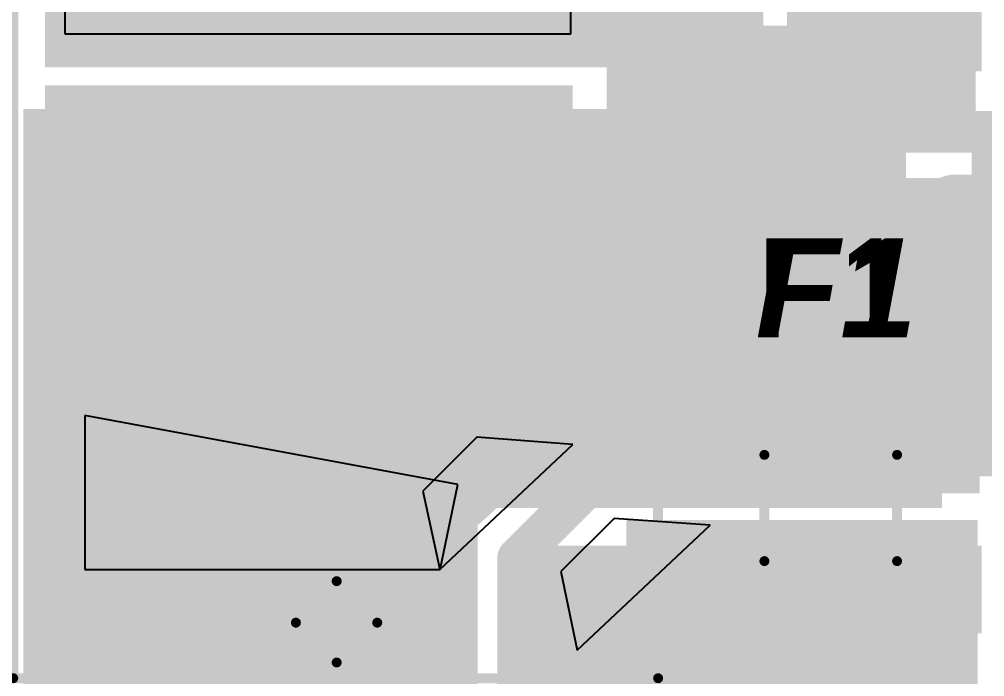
# Model space of a CAD drawing. Header units: millimetres. Extents: x -35.7 to 35.7, y -3.2 to 68.2.
# Drawn here: x -7.72 to 4.64, y 33.91 to 42.32 of the extents above; entities that cross this region are included whole.
import ezdxf

# ---------------------------------------------------------------- set-up
doc = ezdxf.new("R2010")
doc.units = ezdxf.units.MM
for name, color, linetype in [('BottomLayer', 5, 'Continuous'), ('BottomPaste', 16, 'Continuous'), ('BottomSolder', 6, 'Continuous'), ('Mechanical2', 216, 'Continuous'), ('MultiLayer', 9, 'Continuous'), ('PadHoleLayer', 156, 'Continuous'), ('TopLayer', 1, 'Continuous'), ('TopOverlay', 2, 'Continuous'), ('TopPaste', 8, 'Continuous'), ('TopSolder', 216, 'Continuous'), ('ViaHoleLayer', 16, 'Continuous')]:
    doc.layers.add(name, color=color, linetype=linetype)
doc.styles.add('Arial', font='arialbi.ttf', dxfattribs={"height": 0.2})

# ---------------------------------------------------------------- blocks, each defined once
blk = doc.blocks.new('RES0603_B_43')
at = {"layer": 'BottomLayer'}
for points in [[(-1.143, -0.4445), (-1.143, 0.4445), (-0.3809999999999999, 0.4445), (-0.3809999999999999, -0.4445)], [(0.3809999999999999, -0.4445), (0.3809999999999999, 0.4445), (1.143, 0.4445), (1.143, -0.4445)]]:
    blk.add_hatch(color=5, dxfattribs=at).paths.add_polyline_path(points)
at = {"layer": 'BottomPaste'}
for points in [[(-1.143, -0.4445), (-1.143, 0.4445), (-0.3809999999999999, 0.4445), (-0.3809999999999999, -0.4445)], [(0.3809999999999999, -0.4445), (0.3809999999999999, 0.4445), (1.143, 0.4445), (1.143, -0.4445)]]:
    blk.add_hatch(color=16, dxfattribs=at).paths.add_polyline_path(points)
at = {"layer": 'BottomSolder'}
for points in [[(-1.2446, -0.5460999999999999), (-1.2446, 0.5460999999999999), (-0.2794, 0.5460999999999999), (-0.2794, -0.5460999999999999)], [(0.2794, -0.5460999999999999), (0.2794, 0.5460999999999999), (1.2446, 0.5460999999999999), (1.2446, -0.5460999999999999)]]:
    blk.add_hatch(color=6, dxfattribs=at).paths.add_polyline_path(points)
blk = doc.blocks.new('RES0603_B_45')
at = {"layer": 'BottomLayer'}
for points in [[(-1.143, -0.4445), (-1.143, 0.4445), (-0.3809999999999999, 0.4445), (-0.3809999999999999, -0.4445)], [(0.3809999999999999, -0.4445), (0.3809999999999999, 0.4445), (1.143, 0.4445), (1.143, -0.4445)]]:
    blk.add_hatch(color=5, dxfattribs=at).paths.add_polyline_path(points)
at = {"layer": 'BottomPaste'}
for points in [[(-1.143, -0.4445), (-1.143, 0.4445), (-0.3809999999999999, 0.4445), (-0.3809999999999999, -0.4445)], [(0.3809999999999999, -0.4445), (0.3809999999999999, 0.4445), (1.143, 0.4445), (1.143, -0.4445)]]:
    blk.add_hatch(color=16, dxfattribs=at).paths.add_polyline_path(points)
at = {"layer": 'BottomSolder'}
for points in [[(-1.2446, -0.5460999999999999), (-1.2446, 0.5460999999999999), (-0.2794, 0.5460999999999999), (-0.2794, -0.5460999999999999)], [(0.2794, -0.5460999999999999), (0.2794, 0.5460999999999999), (1.2446, 0.5460999999999999), (1.2446, -0.5460999999999999)]]:
    blk.add_hatch(color=6, dxfattribs=at).paths.add_polyline_path(points)
blk = doc.blocks.new('CRS01_TE85L_Q_M__B_62')
at = {"layer": 'BottomLayer'}
for points in [[(-1.99999727, 0.6000000699999999), (-0.79999713, 0.6000000699999999), (-0.79999713, -0.6000000699999999), (-1.99999727, -0.6000000699999999)], [(0.8000022099999999, 0.6000000699999999), (2.00000235, 0.6000000699999999), (2.00000235, -0.6000000699999999), (0.8000022099999999, -0.6000000699999999)]]:
    blk.add_hatch(color=5, dxfattribs=at).paths.add_polyline_path(points)
at = {"layer": 'BottomPaste'}
for points in [[(-1.99999727, 0.6000000699999999), (-0.79999713, 0.6000000699999999), (-0.79999713, -0.6000000699999999), (-1.99999727, -0.6000000699999999)], [(0.8000022099999999, 0.6000000699999999), (2.00000235, 0.6000000699999999), (2.00000235, -0.6000000699999999), (0.8000022099999999, -0.6000000699999999)]]:
    blk.add_hatch(color=16, dxfattribs=at).paths.add_polyline_path(points)
at = {"layer": 'BottomSolder'}
for points in [[(-2.10159727, 0.7016000699999999), (-0.69839713, 0.7016000699999999), (-0.69839713, -0.7016000699999999), (-2.10159727, -0.7016000699999999)], [(0.69840221, 0.7016000699999999), (2.10160235, 0.7016000699999999), (2.10160235, -0.7016000699999999), (0.69840221, -0.7016000699999999)]]:
    blk.add_hatch(color=6, dxfattribs=at).paths.add_polyline_path(points)
blk = doc.blocks.new('CRS01_TE85L_Q_M__B_63')
at = {"layer": 'BottomLayer'}
for points in [[(-1.99999727, 0.6000000699999999), (-0.79999713, 0.6000000699999999), (-0.79999713, -0.6000000699999999), (-1.99999727, -0.6000000699999999)], [(0.8000022099999999, 0.6000000699999999), (2.00000235, 0.6000000699999999), (2.00000235, -0.6000000699999999), (0.8000022099999999, -0.6000000699999999)]]:
    blk.add_hatch(color=5, dxfattribs=at).paths.add_polyline_path(points)
at = {"layer": 'BottomPaste'}
for points in [[(-1.99999727, 0.6000000699999999), (-0.79999713, 0.6000000699999999), (-0.79999713, -0.6000000699999999), (-1.99999727, -0.6000000699999999)], [(0.8000022099999999, 0.6000000699999999), (2.00000235, 0.6000000699999999), (2.00000235, -0.6000000699999999), (0.8000022099999999, -0.6000000699999999)]]:
    blk.add_hatch(color=16, dxfattribs=at).paths.add_polyline_path(points)
at = {"layer": 'BottomSolder'}
for points in [[(-2.10159727, 0.7016000699999999), (-0.69839713, 0.7016000699999999), (-0.69839713, -0.7016000699999999), (-2.10159727, -0.7016000699999999)], [(0.69840221, 0.7016000699999999), (2.10160235, 0.7016000699999999), (2.10160235, -0.7016000699999999), (0.69840221, -0.7016000699999999)]]:
    blk.add_hatch(color=6, dxfattribs=at).paths.add_polyline_path(points)
blk = doc.blocks.new('0685H9150_01_82')
at = {"layer": 'TopLayer'}
for points in [[(-2.05800071, 0.9099994499999999), (-0.99800029, 0.9099994499999999), (-0.99800029, -0.9099994499999999), (-2.05800071, -0.9099994499999999)], [(0.99800029, 0.9099994499999999), (2.05800071, 0.9099994499999999), (2.05800071, -0.9099994499999999), (0.99800029, -0.9099994499999999)]]:
    blk.add_hatch(color=1, dxfattribs=at).paths.add_polyline_path(points)
at = {"layer": 'TopPaste'}
for points in [[(-2.05800071, 0.9099994499999999), (-0.99800029, 0.9099994499999999), (-0.99800029, -0.9099994499999999), (-2.05800071, -0.9099994499999999)], [(0.99800029, 0.9099994499999999), (2.05800071, 0.9099994499999999), (2.05800071, -0.9099994499999999), (0.99800029, -0.9099994499999999)]]:
    blk.add_hatch(color=8, dxfattribs=at).paths.add_polyline_path(points)
at = {"layer": 'TopSolder'}
for points in [[(-2.15960071, 1.01159945), (-0.8964002899999999, 1.01159945), (-0.8964002899999999, -1.01159945), (-2.15960071, -1.01159945)], [(0.8964002899999999, 1.01159945), (2.15960071, 1.01159945), (2.15960071, -1.01159945), (0.8964002899999999, -1.01159945)]]:
    blk.add_hatch(color=216, dxfattribs=at).paths.add_polyline_path(points)
at = {"layer": 'TopOverlay', "const_width": 0.127}
for points in [[(-0.68000118, 0.84920074), (0.68000118, 0.84920074)], [(-0.68000118, -0.84920074), (0.68000118, -0.84920074)]]:
    blk.add_lwpolyline(points, dxfattribs=at)
at = {"layer": 'TopOverlay', "const_width": 0.0635}
for points in [[(-0.7117511799999999, 0.84920074, 1), (-0.64825118, 0.84920074, 1)], [(0.64825118, 0.84920074, 1), (0.7117511799999999, 0.84920074, 1)], [(-0.7117511799999999, -0.84920074, 1), (-0.64825118, -0.84920074, 1)], [(0.64825118, -0.84920074, 1), (0.7117511799999999, -0.84920074, 1)]]:
    blk.add_lwpolyline(points, format="xyb", close=True, dxfattribs=at)
at = {"layer": 'TopOverlay'}
blk.add_text('F1', height=1.27, rotation=-90, dxfattribs=at).set_placement((2.18237816, 0.9652))
blk = doc.blocks.new('PRT_10474_134')
at = {"layer": 'BottomLayer'}
h = blk.add_hatch(color=5, dxfattribs=at)
edge = h.paths.add_edge_path()
edge.add_arc((-3.60000042, 0), 2.89999928, 0, 360)
h = blk.add_hatch(color=5, dxfattribs=at)
edge = h.paths.add_edge_path()
edge.add_arc((3.60000042, 0), 2.89999928, 0, 360)
at = {"layer": 'BottomSolder'}
h = blk.add_hatch(color=6, dxfattribs=at)
edge = h.paths.add_edge_path()
edge.add_arc((-3.60000042, 0), 3.00159928, 0, 360)
h = blk.add_hatch(color=6, dxfattribs=at)
edge = h.paths.add_edge_path()
edge.add_arc((3.60000042, 0), 3.00159928, 0, 360)
at = {"layer": 'MultiLayer'}
h = blk.add_hatch(color=9, dxfattribs=at)
edge = h.paths.add_edge_path()
edge.add_arc((-3.60000042, 0), 2.89999928, 0, 360)
h = blk.add_hatch(color=9, dxfattribs=at)
edge = h.paths.add_edge_path()
edge.add_arc((3.60000042, 0), 2.89999928, 0, 360)
at = {"layer": 'PadHoleLayer'}
h = blk.add_hatch(color=156, dxfattribs=at)
edge = h.paths.add_edge_path()
edge.add_arc((-3.60000042, 0), 2.30000048, 0, 360)
h = blk.add_hatch(color=156, dxfattribs=at)
edge = h.paths.add_edge_path()
edge.add_arc((3.60000042, 0), 2.30000048, 0, 360)
at = {"layer": 'TopLayer'}
h = blk.add_hatch(color=1, dxfattribs=at)
edge = h.paths.add_edge_path()
edge.add_arc((-3.60000042, 0), 2.89999928, 0, 360)
h = blk.add_hatch(color=1, dxfattribs=at)
edge = h.paths.add_edge_path()
edge.add_arc((3.60000042, 0), 2.89999928, 0, 360)
at = {"layer": 'TopSolder'}
h = blk.add_hatch(color=216, dxfattribs=at)
edge = h.paths.add_edge_path()
edge.add_arc((-3.60000042, 0), 3.00159928, 0, 360)
h = blk.add_hatch(color=216, dxfattribs=at)
edge = h.paths.add_edge_path()
edge.add_arc((3.60000042, 0), 3.00159928, 0, 360)
at = {"layer": 'TopOverlay', "const_width": 0.127}
for points in [[(-6.7564, 2.7686), (-5.334, 4.191)], [(7.899399999999999, 4.191), (-5.334, 4.191)], [(7.899399999999999, -4.064), (7.899399999999999, 4.191)], [(-8.0772, 1.4478), (-6.7564, 2.7686)], [(-8.0772, -1.3208), (-8.0772, 1.4478)], [(7.188199999999999, -0.44588176), (7.188199999999999, 0.59551824)], [(-6.65679136, 0.0762), (-7.69819136, 0.0762)], [(7.69819136, 0.0762), (6.65679136, 0.0762)], [(-6.7564, -2.6416), (-8.0772, -1.3208)], [(-5.334, -4.064), (-6.7564, -2.6416)], [(7.899399999999999, -4.064), (-5.334, -4.064)]]:
    blk.add_lwpolyline(points, dxfattribs=at)
at = {"layer": 'TopOverlay', "const_width": 0.0635}
for points in [[(-5.365749999999999, 4.191, 1), (-5.30225, 4.191, 1)], [(-5.365749999999999, 4.191, 1), (-5.30225, 4.191, 1)], [(7.86765, 4.191, 1), (7.931150000000001, 4.191, 1)], [(7.86765, 4.191, 1), (7.931150000000001, 4.191, 1)], [(-6.788149999999999, 2.7686, 1), (-6.72465, 2.7686, 1)], [(-6.788149999999999, 2.7686, 1), (-6.72465, 2.7686, 1)], [(-8.108949999999998, 1.4478, 1), (-8.045449999999999, 1.4478, 1)], [(-8.108949999999998, 1.4478, 1), (-8.045449999999999, 1.4478, 1)], [(7.15645, 0.59551824, 1), (7.21995, 0.59551824, 1)], [(-7.72994136, 0.0762, 1), (-7.666441359999999, 0.0762, 1)], [(-6.68854136, 0.0762, 1), (-6.62504136, 0.0762, 1)], [(6.62504136, 0.0762, 1), (6.68854136, 0.0762, 1)], [(7.666441359999999, 0.0762, 1), (7.72994136, 0.0762, 1)], [(7.15645, -0.44588176, 1), (7.21995, -0.44588176, 1)], [(-8.108949999999998, -1.3208, 1), (-8.045449999999999, -1.3208, 1)], [(-8.108949999999998, -1.3208, 1), (-8.045449999999999, -1.3208, 1)], [(-6.788149999999999, -2.6416, 1), (-6.72465, -2.6416, 1)], [(-6.788149999999999, -2.6416, 1), (-6.72465, -2.6416, 1)], [(-5.365749999999999, -4.064, 1), (-5.30225, -4.064, 1)], [(-5.365749999999999, -4.064, 1), (-5.30225, -4.064, 1)], [(7.86765, -4.064, 1), (7.931150000000001, -4.064, 1)], [(7.86765, -4.064, 1), (7.931150000000001, -4.064, 1)]]:
    blk.add_lwpolyline(points, format="xyb", close=True, dxfattribs=at)

msp = doc.modelspace()

# ---------------------------------------------------------------- hatches: boundary and pattern name
at = {"layer": 'BottomLayer'}
for points in [[(-0.2032, 40.6146), (4.521199999999999, 40.6146), (4.521199999999999, 42.2402), (-0.2032, 42.2402)], [(-2.2606, 41.47820508), (-7.391399999999999, 41.47820508), (-7.391399999999999, 23.19020508), (-2.2606, 23.19020508)], [(-6.8834, 36.88079999999999), (-0.635, 36.88079999999999), (-0.635, 41.4782), (-6.8834, 41.4782)], [(0.8382, 36.2552361), (4.571999999999999, 36.2552361), (4.571999999999999, 40.2938361), (0.8382, 40.2938361)], [(0.0508, 34.7726), (4.5466, 34.7726), (4.5466, 35.9156), (0.0508, 35.9156)], [(-0.7874, 31.6484), (0.6096, 31.6484), (0.6096, 35.25519999999999), (-0.7874, 35.25519999999999)], [(0.9143999999999999, 33.0697586), (4.5466, 33.0697586), (4.5466, 34.4932), (0.9143999999999999, 34.4932)]]:
    msp.add_hatch(color=5, dxfattribs=at).paths.add_polyline_path(points)
h = msp.add_hatch(color=5, dxfattribs=at)
edge = h.paths.add_edge_path()
edge.add_arc((4.2418, 39.95419999999999), 0.2999994, 0, 360)
h = msp.add_hatch(color=5, dxfattribs=at)
edge = h.paths.add_edge_path()
edge.add_arc((0.26959814, 35.0774), 0.2999994, 0, 360)
h = msp.add_hatch(color=5, dxfattribs=at)
edge = h.paths.add_edge_path()
edge.add_arc((0.92019628, 35.0774), 0.2999994, 0, 360)
h = msp.add_hatch(color=5, dxfattribs=at)
edge = h.paths.add_edge_path()
edge.add_arc((1.57079442, 35.0774), 0.2999994, 0, 360)
h = msp.add_hatch(color=5, dxfattribs=at)
edge = h.paths.add_edge_path()
edge.add_arc((2.20579442, 35.0774), 0.2999994, 0, 360)
h = msp.add_hatch(color=5, dxfattribs=at)
edge = h.paths.add_edge_path()
edge.add_arc((2.85639256, 35.0774), 0.2999994, 0, 360)
h = msp.add_hatch(color=5, dxfattribs=at)
edge = h.paths.add_edge_path()
edge.add_arc((3.5069907, 35.0774), 0.2999994, 0, 360)
h = msp.add_hatch(color=5, dxfattribs=at)
edge = h.paths.add_edge_path()
edge.add_arc((4.15758884, 35.0774), 0.2999994, 0, 360)
h = msp.add_hatch(color=5, dxfattribs=at)
edge = h.paths.add_edge_path()
edge.add_arc((0.26959814, 34.29200151999999), 0.2999994, 0, 360)
at = {"layer": 'BottomSolder'}
h = msp.add_hatch(color=6, dxfattribs=at)
edge = h.paths.add_edge_path()
edge.add_arc((4.2418, 39.95419999999999), 0.1499997, 0, 360)
h = msp.add_hatch(color=6, dxfattribs=at)
edge = h.paths.add_edge_path()
edge.add_arc((0.26959814, 35.0774), 0.1499997, 0, 360)
h = msp.add_hatch(color=6, dxfattribs=at)
edge = h.paths.add_edge_path()
edge.add_arc((0.92019628, 35.0774), 0.1499997, 0, 360)
h = msp.add_hatch(color=6, dxfattribs=at)
edge = h.paths.add_edge_path()
edge.add_arc((1.57079442, 35.0774), 0.1499997, 0, 360)
h = msp.add_hatch(color=6, dxfattribs=at)
edge = h.paths.add_edge_path()
edge.add_arc((2.20579442, 35.0774), 0.1499997, 0, 360)
h = msp.add_hatch(color=6, dxfattribs=at)
edge = h.paths.add_edge_path()
edge.add_arc((2.85639256, 35.0774), 0.1499997, 0, 360)
h = msp.add_hatch(color=6, dxfattribs=at)
edge = h.paths.add_edge_path()
edge.add_arc((3.5069907, 35.0774), 0.1499997, 0, 360)
h = msp.add_hatch(color=6, dxfattribs=at)
edge = h.paths.add_edge_path()
edge.add_arc((4.15758884, 35.0774), 0.1499997, 0, 360)
h = msp.add_hatch(color=6, dxfattribs=at)
edge = h.paths.add_edge_path()
edge.add_arc((0.26959814, 34.29200151999999), 0.1499997, 0, 360)
at = {"layer": 'TopLayer'}
for points in [[(-7.391399999999999, 41.70679999999999), (1.8034, 41.70679999999999), (1.8034, 46.5074), (-7.391399999999999, 46.5074)], [(2.1082, 41.65599999999999), (4.597399999999999, 41.65599999999999), (4.597399999999999, 44.8818), (2.1082, 44.8818)], [(-7.670799999999999, 36.2204), (3.6322, 36.2204), (3.6322, 41.1734), (-7.670799999999999, 41.1734)], [(4.4704, 36.4744), (8.712200000000001, 36.4744), (8.712200000000001, 41.148), (4.4704, 41.148)], [(-6.8072, 36.068), (4.089399999999999, 36.068), (4.089399999999999, 39.34459999999999), (-6.8072, 39.34459999999999)], [(1.1176, 36.9062), (4.013199999999999, 36.9062), (4.013199999999999, 38.17619999999999), (1.1176, 38.17619999999999)], [(-1.85419746, 28.09239746), (-1.85419746, 37.08399746), (-7.670797459999999, 37.08399746), (-7.670797459999999, 28.09239746)], [(-1.1176, 34.4637995), (4.597399999999999, 34.4637995), (4.597399999999999, 35.58539746), (-1.1176, 35.58539746)], [(-1.1176, 30.0482), (3.759199999999999, 30.0482), (3.759199999999999, 35.5346), (-1.1176, 35.5346)]]:
    msp.add_hatch(color=1, dxfattribs=at).paths.add_polyline_path(points)
h = msp.add_hatch(color=1, dxfattribs=at)
edge = h.paths.add_edge_path()
edge.add_arc((4.2418, 39.95419999999999), 0.2999994, 0, 360)
h = msp.add_hatch(color=1, dxfattribs=at)
edge = h.paths.add_edge_path()
edge.add_arc((0.26959814, 35.0774), 0.2999994, 0, 360)
h = msp.add_hatch(color=1, dxfattribs=at)
edge = h.paths.add_edge_path()
edge.add_arc((0.92019628, 35.0774), 0.2999994, 0, 360)
h = msp.add_hatch(color=1, dxfattribs=at)
edge = h.paths.add_edge_path()
edge.add_arc((1.57079442, 35.0774), 0.2999994, 0, 360)
h = msp.add_hatch(color=1, dxfattribs=at)
edge = h.paths.add_edge_path()
edge.add_arc((2.20579442, 35.0774), 0.2999994, 0, 360)
h = msp.add_hatch(color=1, dxfattribs=at)
edge = h.paths.add_edge_path()
edge.add_arc((2.85639256, 35.0774), 0.2999994, 0, 360)
h = msp.add_hatch(color=1, dxfattribs=at)
edge = h.paths.add_edge_path()
edge.add_arc((3.5069907, 35.0774), 0.2999994, 0, 360)
h = msp.add_hatch(color=1, dxfattribs=at)
edge = h.paths.add_edge_path()
edge.add_arc((4.15758884, 35.0774), 0.2999994, 0, 360)
h = msp.add_hatch(color=1, dxfattribs=at)
edge = h.paths.add_edge_path()
edge.add_arc((0.26959814, 34.29200151999999), 0.2999994, 0, 360)
at = {"layer": 'TopSolder'}
h = msp.add_hatch(color=216, dxfattribs=at)
edge = h.paths.add_edge_path()
edge.add_arc((4.2418, 39.95419999999999), 0.1499997, 0, 360)
h = msp.add_hatch(color=216, dxfattribs=at)
edge = h.paths.add_edge_path()
edge.add_arc((0.26959814, 35.0774), 0.1499997, 0, 360)
h = msp.add_hatch(color=216, dxfattribs=at)
edge = h.paths.add_edge_path()
edge.add_arc((0.92019628, 35.0774), 0.1499997, 0, 360)
h = msp.add_hatch(color=216, dxfattribs=at)
edge = h.paths.add_edge_path()
edge.add_arc((1.57079442, 35.0774), 0.1499997, 0, 360)
h = msp.add_hatch(color=216, dxfattribs=at)
edge = h.paths.add_edge_path()
edge.add_arc((2.20579442, 35.0774), 0.1499997, 0, 360)
h = msp.add_hatch(color=216, dxfattribs=at)
edge = h.paths.add_edge_path()
edge.add_arc((2.85639256, 35.0774), 0.1499997, 0, 360)
h = msp.add_hatch(color=216, dxfattribs=at)
edge = h.paths.add_edge_path()
edge.add_arc((3.5069907, 35.0774), 0.1499997, 0, 360)
h = msp.add_hatch(color=216, dxfattribs=at)
edge = h.paths.add_edge_path()
edge.add_arc((4.15758884, 35.0774), 0.1499997, 0, 360)
h = msp.add_hatch(color=216, dxfattribs=at)
edge = h.paths.add_edge_path()
edge.add_arc((0.26959814, 34.29200151999999), 0.1499997, 0, 360)
at = {"layer": 'ViaHoleLayer'}
h = msp.add_hatch(color=16, dxfattribs=at)
edge = h.paths.add_edge_path()
edge.add_arc((4.2418, 39.95419999999999), 0.1499997, 0, 360)
h = msp.add_hatch(color=16, dxfattribs=at)
edge = h.paths.add_edge_path()
edge.add_arc((0.26959814, 35.0774), 0.1499997, 0, 360)
h = msp.add_hatch(color=16, dxfattribs=at)
edge = h.paths.add_edge_path()
edge.add_arc((0.92019628, 35.0774), 0.1499997, 0, 360)
h = msp.add_hatch(color=16, dxfattribs=at)
edge = h.paths.add_edge_path()
edge.add_arc((1.57079442, 35.0774), 0.1499997, 0, 360)
h = msp.add_hatch(color=16, dxfattribs=at)
edge = h.paths.add_edge_path()
edge.add_arc((2.20579442, 35.0774), 0.1499997, 0, 360)
h = msp.add_hatch(color=16, dxfattribs=at)
edge = h.paths.add_edge_path()
edge.add_arc((2.85639256, 35.0774), 0.1499997, 0, 360)
h = msp.add_hatch(color=16, dxfattribs=at)
edge = h.paths.add_edge_path()
edge.add_arc((3.5069907, 35.0774), 0.1499997, 0, 360)
h = msp.add_hatch(color=16, dxfattribs=at)
edge = h.paths.add_edge_path()
edge.add_arc((4.15758884, 35.0774), 0.1499997, 0, 360)
h = msp.add_hatch(color=16, dxfattribs=at)
edge = h.paths.add_edge_path()
edge.add_arc((0.26959814, 34.29200151999999), 0.1499997, 0, 360)

# ---------------------------------------------------------------- linework, layer by layer
at = {"layer": 'BottomLayer'}
for p, q in [((-0.6604, 42.1386), (-0.6604, 47.11177522)), ((-7.1374, 46.57731096), (-7.1374, 42.1386)), ((-7.1374, 42.1386), (-0.6604, 42.1386)), ((-2.10820254, 36.36708246), (-6.8834, 37.250497)), ((-6.8834, 37.250497), (-6.8834, 35.2806)), ((-1.86391296, 36.97269212), (-2.55360932, 36.2829856)), ((-0.635, 36.88079999999999), (-1.86391296, 36.97269212)), ((-2.3368, 35.2806), (-0.635, 36.88079999999999)), ((-2.3315803, 35.2806), (-2.10820254, 36.36708246)), ((-2.55360932, 36.2829856), (-2.3368, 35.2806)), ((-0.10751566, 35.93491161999999), (-0.7873136399999999, 35.25511364)), ((-0.57741058, 34.24581162), (1.12438942, 35.84601162)), ((1.12438942, 35.84601162), (-0.10751566, 35.93491161999999)), ((-6.8834, 35.2806), (-2.3315803, 35.2806)), ((-0.7873136399999999, 35.25511364), (-0.57741058, 34.24581162))]:
    msp.add_line(p, q, dxfattribs=at)
for points, const_width in [([(0.1524, 40.8686), (0.7111999999999999, 41.4274)], 0.508), ([(0.7111999999999999, 41.4274), (1.0414, 41.4274)], 0.508), ([(1.0414, 41.4274), (2.1717, 41.4274)], 0.508), ([(0.4318, 40.8178), (1.0414, 41.4274)], 0.3809999999999999), ([(0.1016, 37.5352183), (0.1016, 40.8686)], 0.5588), ([(-1.3462, 35.433), (-0.36114482, 36.41805518)], 0.508), ([(-1.3462, 31.0896), (-1.3462, 35.433)], 0.508)]:
    msp.add_lwpolyline(points, dxfattribs=dict(at, const_width=const_width))
for points, const_width in [([(0.5841999999999999, 41.4274, 1), (0.8382, 41.4274, 1)], 0.254), ([(0.5841999999999999, 41.4274, 1), (0.8382, 41.4274, 1)], 0.254), ([(0.9143999999999999, 41.4274, 1), (1.1684, 41.4274, 1)], 0.254), ([(0.9143999999999999, 41.4274, 1), (1.1684, 41.4274, 1)], 0.254), ([(2.0447, 41.4274, 1), (2.2987, 41.4274, 1)], 0.254), ([(0.9461499999999999, 41.4274, 1), (1.13665, 41.4274, 1)], 0.1905), ([(-0.0381, 40.8686, 1), (0.2413, 40.8686, 1)], 0.2794), ([(0.0254, 40.8686, 1), (0.2794, 40.8686, 1)], 0.254), ([(0.33655, 40.8178, 1), (0.52705, 40.8178, 1)], 0.1905), ([(-0.0381, 37.5352183, 1), (0.2413, 37.5352183, 1)], 0.2794), ([(-0.0254, 37.5352183, 1), (0.2286, 37.5352183, 1)], 0.254), ([(-0.48814482, 36.41805772, 1), (-0.23414482, 36.41805772, 1)], 0.254), ([(-0.48814482, 36.41805518, 1), (-0.23414482, 36.41805518, 1)], 0.254), ([(-1.4732, 35.433, 1), (-1.2192, 35.433, 1)], 0.254), ([(-1.4732, 35.433, 1), (-1.2192, 35.433, 1)], 0.254)]:
    msp.add_lwpolyline(points, format="xyb", close=True, dxfattribs=dict(at, const_width=const_width))
at = {"layer": 'BottomLayer', "const_width": 0.508}
msp.add_lwpolyline([(0.1016, 37.5352183, -0.198912367379658), (-0.36114482, 36.41805772)], format="xyb", dxfattribs=at)
at = {"layer": 'Mechanical2', "const_width": 0.3809999999999999}
msp.add_lwpolyline([(35.50000012, 32.5000112, 1), (-35.50000012, 32.5000112, 1)], format="xyb", close=True, dxfattribs=at)
at = {"layer": 'TopLayer'}
for points, const_width in [([(4.2418, 39.95419999999999), (6.400799999999999, 39.95419999999999)], 0.7619999999999999), ([(-4.191, 37.5506361), (-4.1755822, 37.5352183)], 1.27), ([(-4.1755822, 37.5352183), (1.3307822, 37.5352183)], 1.27), ([(-4.59015592, 37.37303676), (-4.54325482, 37.32613566)], 0.5588)]:
    msp.add_lwpolyline(points, dxfattribs=dict(at, const_width=const_width))
for points, const_width in [([(4.051299999999999, 39.95419999999999, 1), (4.4323, 39.95419999999999, 1)], 0.3809999999999999), ([(-4.5085, 37.5506361, 1), (-3.873499999999999, 37.5506361, 1)], 0.635), ([(-4.4930822, 37.5352183, 1), (-3.8580822, 37.5352183, 1)], 0.635), ([(-4.4930822, 37.5352183, 1), (-3.8580822, 37.5352183, 1)], 0.635), ([(1.0132822, 37.5352183, 1), (1.6482822, 37.5352183, 1)], 0.635), ([(-4.72985592, 37.37303676, 1), (-4.45045592, 37.37303676, 1)], 0.2794), ([(-4.68295482, 37.32613566, 1), (-4.40355482, 37.32613566, 1)], 0.2794)]:
    msp.add_lwpolyline(points, format="xyb", close=True, dxfattribs=dict(at, const_width=const_width))

# ---------------------------------------------------------------- block references
for name, p, rotation in [('PRT_10474_134', (-3.7338, 41.78819938), 270), ('CRS01_TE85L_Q_M__B_63', (3.1496, 40.00516764), 270), ('RES0603_B_45', (1.4224, 40.6146), 90), ('0685H9150_01_82', (2.667, 36.068), 90), ('CRS01_TE85L_Q_M__B_62', (3.15047376, 32.3088), 270), ('RES0603_B_43', (1.4224, 32.89299999999999), 90)]:
    msp.add_blockref(name, p, dxfattribs=dict(rotation=rotation))

# ---------------------------------------------------------------- texts
at = {"layer": 'TopOverlay', "style": 'Arial'}
msp.add_text('F1', height=1.27, dxfattribs=at).set_placement((1.7018, 38.25037816))

doc.saveas('drawing.dxf')
